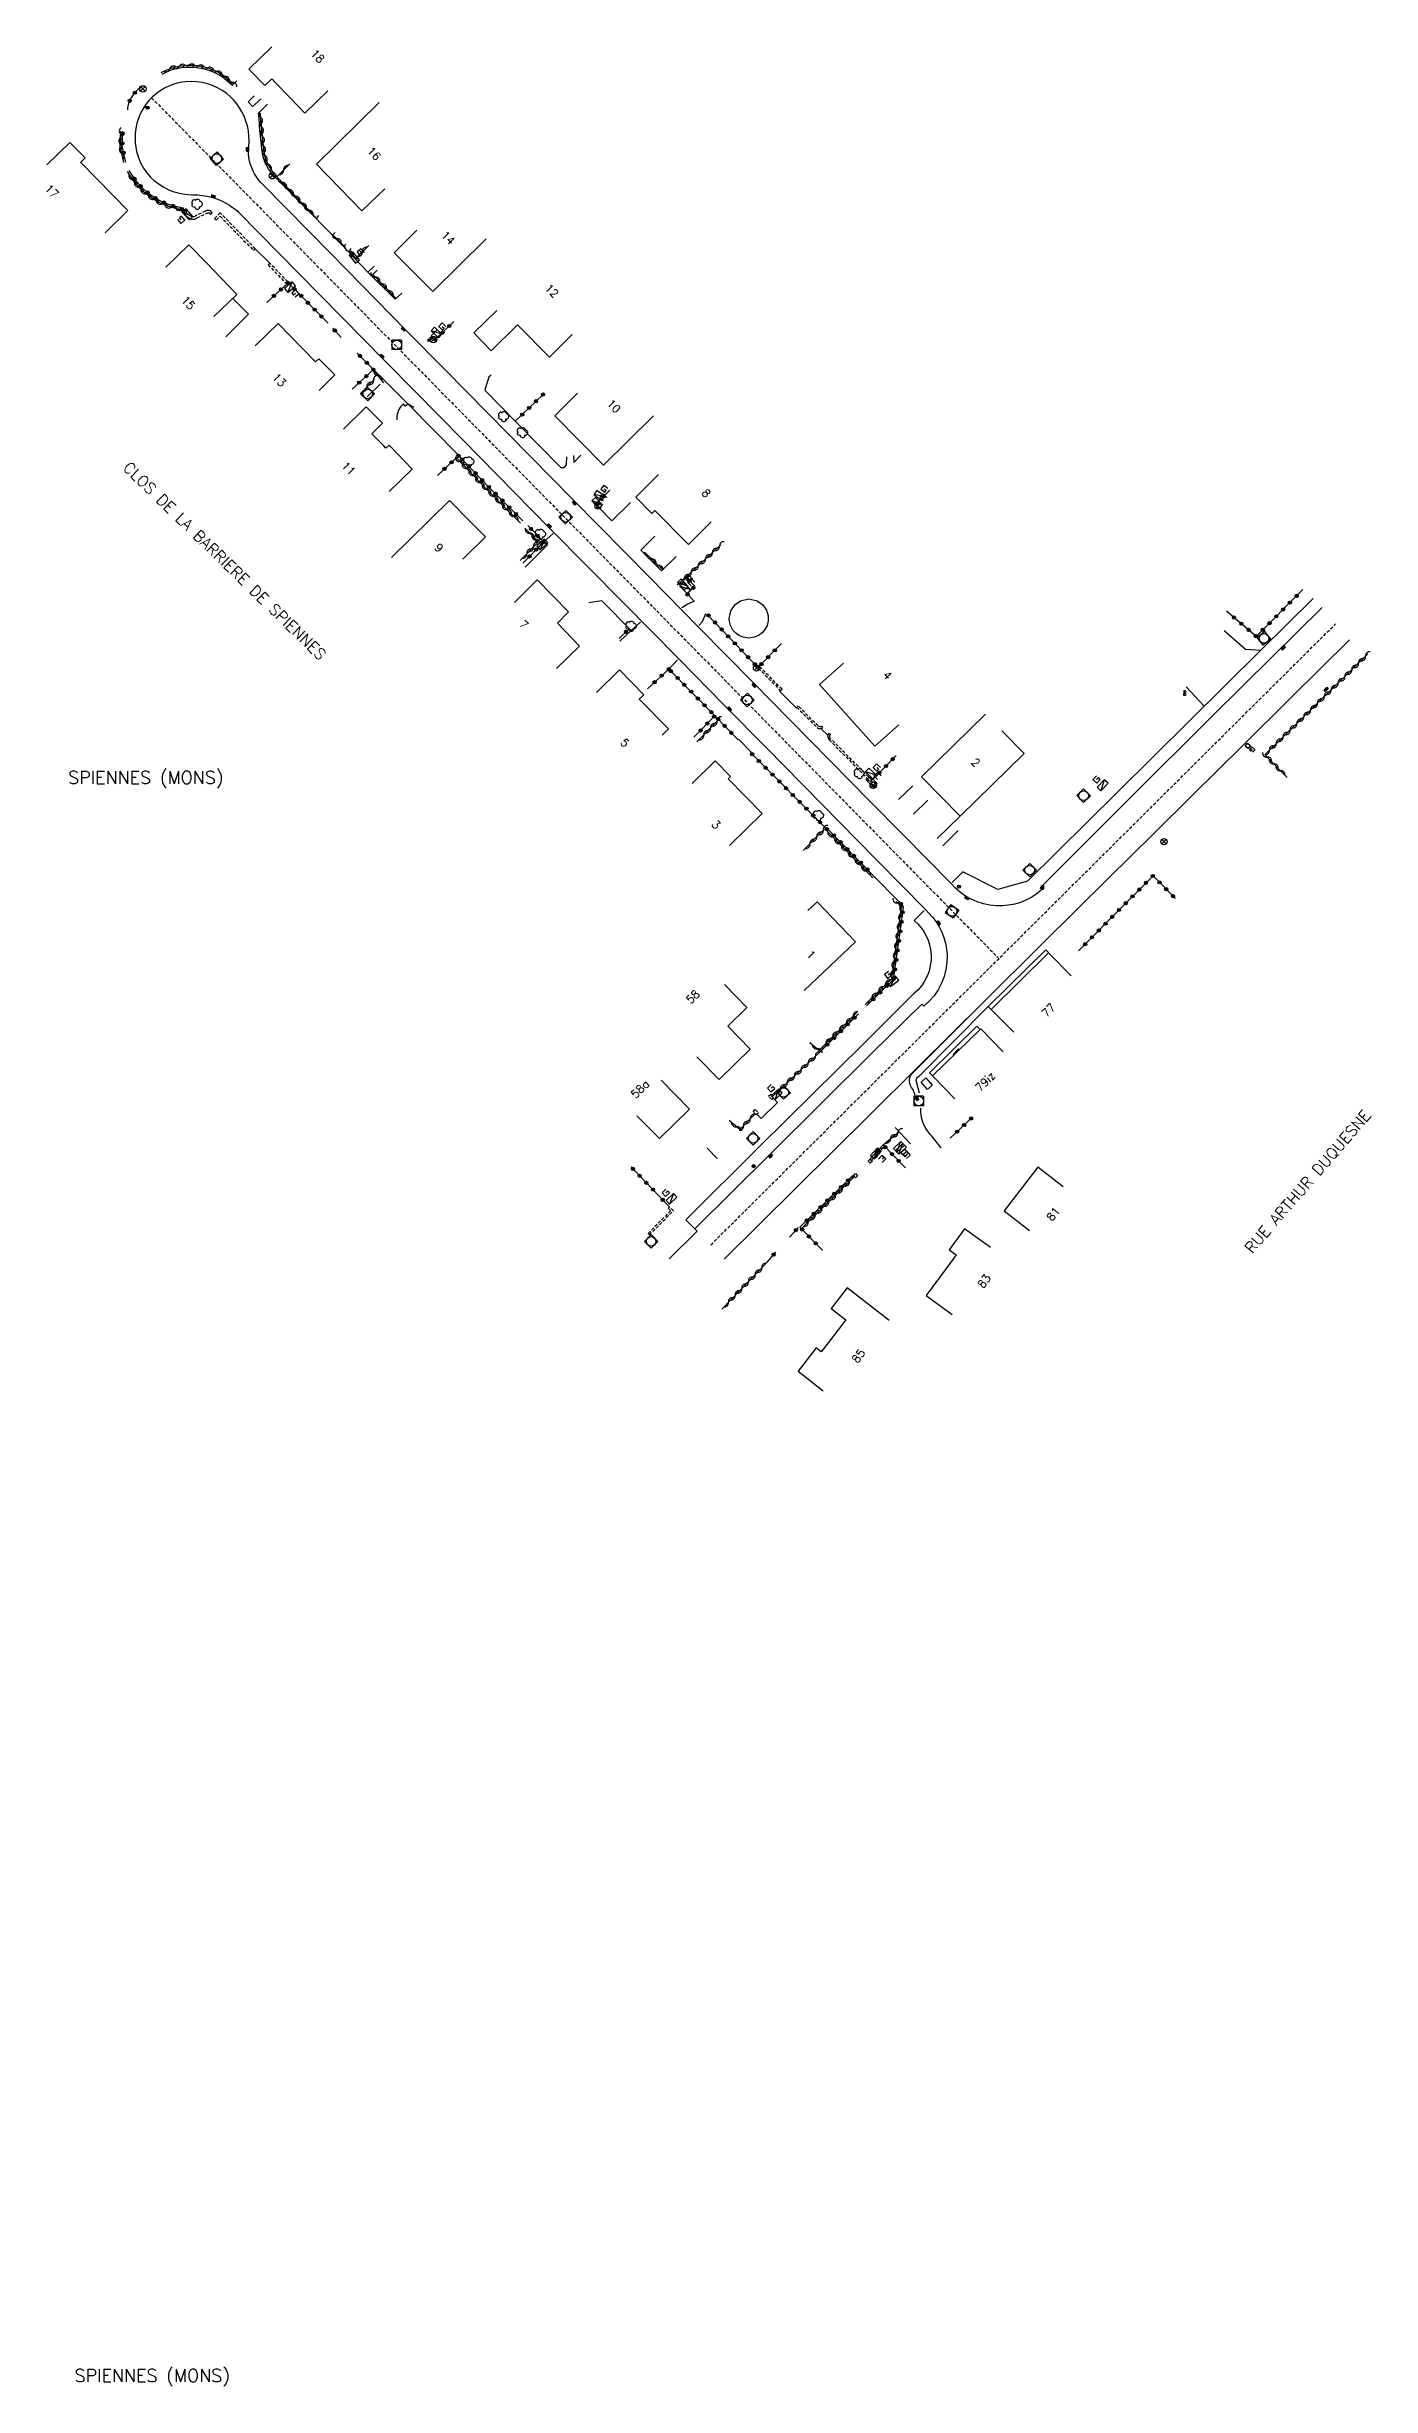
# Model space of a CAD drawing. Header units: millimetres. Extents: x 123510 to 124000, y 124261 to 125000.
# Drawn here: x 123510 to 123716.9, y 124261.2 to 124626.7 of the extents above; entities that cross this region are included whole.
import ezdxf
from ezdxf.enums import TextEntityAlignment as Align

# ---------------------------------------------------------------- set-up
doc = ezdxf.new("R2010")
doc.units = ezdxf.units.MM
doc.linetypes.add('DASHED', pattern=[0.75, 0.5, -0.25])
doc.layers.get('0').update_dxf_attribs({"linetype": 'CONTINUOUS'})
for name, color, linetype in [('W0001', 6, 'DASHED'), ('W0003', 5, 'CONTINUOUS'), ('W0008', 7, 'CONTINUOUS'), ('W0014', 7, 'CONTINUOUS'), ('W0017', 7, 'CONTINUOUS'), ('W0100', 7, 'CONTINUOUS'), ('W0103', 1, 'CONTINUOUS'), ('W0105', 7, 'CONTINUOUS'), ('W0112', 1, 'DASHED'), ('W0300', 7, 'CONTINUOUS'), ('W0310', 3, 'CONTINUOUS'), ('W0322', 7, 'CONTINUOUS'), ('W0400', 7, 'CONTINUOUS'), ('W0412', 7, 'CONTINUOUS'), ('W0420', 7, 'CONTINUOUS'), ('W0425', 7, 'CONTINUOUS'), ('W0430', 7, 'CONTINUOUS'), ('W0432', 7, 'CONTINUOUS'), ('W0469', 7, 'CONTINUOUS'), ('W0601', 7, 'CONTINUOUS'), ('W0856', 7, 'CONTINUOUS'), ('W0980', 7, 'CONTINUOUS'), ('W0989', 7, 'CONTINUOUS'), ('W0991', 7, 'CONTINUOUS'), ('W1471', 7, 'CONTINUOUS')]:
    doc.layers.add(name, color=color, linetype=linetype)
doc.styles.get("Standard").update_dxf_attribs({"font": 'romans.shx', "width": 0.85})

# ---------------------------------------------------------------- blocks, each defined once
blk = doc.blocks.new('T856')
for p, q in [((-0.125, 0), (0.125, 0)), ((0, 0.125), (0, -0.125))]:
    blk.add_line(p, q)
blk.add_ellipse((0, 0), major_axis=(-0.177, 0.177), ratio=1, start_param=3.9269908, end_param=10.2101761)
blk = doc.blocks.new('T430')
at = {"flags": 128}
for points in [[(0.8, 0.8), (-0.8, 0.8)], [(-0.8, 0.8), (-0.8, 0)], [(0.8, 0.8), (-0.8, 0)], [(-0.8, 0), (0.8, 0)], [(-0.4, 2.1), (0.4, 2.1)], [(-0.4, 2.1), (-0.4, 1.3)], [(-0.4, 1.7), (0, 1.7)], [(-0.4, 1.3), (0.4, 1.3)], [(0.8, 0), (0.8, 0.8)]]:
    blk.add_lwpolyline(points, dxfattribs=at)
blk = doc.blocks.new('T420')
for p, q in [((0.75, 0.75), (-0.75, 0.75)), ((-0.75, 0.75), (-0.75, -0.75)), ((0.75, 0.75), (0.75, -0.75)), ((0.75, -0.75), (-0.75, -0.75))]:
    blk.add_line(p, q)
blk.add_ellipse((0, 0), major_axis=(-0.53, 0.53), ratio=1, start_param=3.926991, end_param=10.210176)
blk = doc.blocks.new('t432')
at = {"flags": 128}
for points in [[(0.8, 0.8), (-0.8, 0.8)], [(-0.8, 0.8), (-0.8, 0)], [(0.8, 0.8), (-0.8, 0)], [(-0.8, 0), (0.8, 0)], [(-0.4, 2.1), (-0.4, 1.3)], [(-0.4, 1.3), (0.4, 1.3)], [(-0.39, 2.1), (0.41, 2.1)], [(0, 1.7), (0.4, 1.7)], [(0.4, 1.3), (0.4, 1.7)], [(0.8, 0), (0.8, 0.8)]]:
    blk.add_lwpolyline(points, dxfattribs=at)
blk = doc.blocks.new('T1471')
at = {"color": 0, "linetype": 'Continuous', "flags": 128}
blk.add_lwpolyline([(-0.75, -0.5), (-0.75, 0.5), (0.75, 0.5), (0.75, -0.5), (-0.75, -0.5)], dxfattribs=at)
blk = doc.blocks.new('T400')
for p, q in [((-0.15, 0.3), (0.15, 0.3)), ((-0.15, -0.25), (-0.15, 0.3)), ((-0.15, 0.15), (0.15, 0.15)), ((-0.15, 0), (0.15, 0)), ((0.15, 0.3), (0.15, -0.25)), ((-0.15, -0.15), (0.15, -0.15)), ((-0.15, -0.25), (-0.15, -0.3)), ((-0.15, -0.3), (0.15, -0.3)), ((0.15, -0.3), (0.15, -0.25))]:
    blk.add_line(p, q)
blk = doc.blocks.new('T469')
at = {"color": 0, "linetype": 'Continuous', "flags": 128}
for points in [[(-0.35, 0.35), (0.35, -0.35)], [(-0.35, -0.35), (0.35, 0.35)]]:
    blk.add_lwpolyline(points, dxfattribs=at)
at = {"color": 0, "linetype": 'Continuous'}
blk.add_circle((0, 0), 0.5, dxfattribs=at)
blk = doc.blocks.new('T412')
for p, q in [((-0.3, 1.2), (0.3, 1.2)), ((-0.3, 1.2), (-0.3, 0.6)), ((-0.3, 0.6), (0.3, 0.6)), ((-0.3, 0.3), (0.3, 0.3)), ((-0.3, -0.3), (-0.3, 0.3)), ((0, 0.9), (0.3, 0.9)), ((0.3, 0.9), (0.3, 0.6)), ((0.3, 0.3), (0.3, -0.3)), ((0.3, -0.3), (-0.3, -0.3))]:
    blk.add_line(p, q)
blk.add_ellipse((0, 0), major_axis=(0.212, 0.212), ratio=1, start_param=5.497787, end_param=11.780972)
blk = doc.blocks.new('T425')
for p, q in [((-0.15, 0.6), (0.15, 0.6)), ((-0.15, 0.6), (-0.15, 0.3)), ((-0.15, 0.3), (0.15, 0.3)), ((-0.15, 0.15), (0.15, 0.15)), ((-0.15, -0.15), (-0.15, 0.15)), ((0, 0.45), (0.15, 0.45)), ((0.15, 0.45), (0.15, 0.3)), ((0.15, 0.15), (0.15, -0.15)), ((0.15, -0.15), (-0.15, -0.15))]:
    blk.add_line(p, q)
blk.add_ellipse((0, 0), major_axis=(-0.106, 0.106), ratio=1, start_param=3.926991, end_param=10.210176)
blk = doc.blocks.new('T300')
for p, q in [((-0.8, 0.51), (-0.86, 0.34)), ((-0.86, 0.34), (-0.86, 0.17)), ((-0.86, 0.17), (-0.74, 0.06)), ((-0.69, 0.63), (-0.8, 0.51)), ((-0.8, -0.06), (-0.74, 0.06)), ((-0.74, 0.06), (-0.69, 0.11)), ((-0.57, 0.69), (-0.69, 0.63)), ((-0.46, 0.69), (-0.57, 0.69)), ((-0.29, 0.63), (-0.46, 0.69)), ((-0.29, 0.63), (-0.17, 0.74)), ((-0.23, 0.57), (-0.29, 0.63)), ((-0.17, 0.74), (-0.06, 0.8)), ((-0.06, 0.8), (0.06, 0.8)), ((0.06, 0.8), (0.23, 0.74)), ((0.23, 0.74), (0.34, 0.63)), ((0.34, 0.63), (0.4, 0.51)), ((0.46, 0.46), (0.34, 0.46)), ((0.4, 0.51), (0.4, 0.46)), ((0.57, 0.4), (0.46, 0.46)), ((0.57, 0.4), (0.69, 0.29)), ((0.69, 0.29), (0.74, 0.17)), ((0.74, 0.06), (0.69, -0.17)), ((0.74, 0.17), (0.74, 0.06)), ((-0.8, -0.17), (-0.8, -0.06)), ((-0.8, -0.23), (-0.8, -0.17)), ((-0.74, -0.34), (-0.8, -0.23)), ((-0.69, -0.4), (-0.74, -0.34)), ((-0.51, -0.46), (-0.69, -0.4)), ((-0.4, -0.46), (-0.51, -0.46)), ((-0.4, -0.46), (-0.34, -0.46)), ((-0.34, -0.46), (-0.34, -0.4)), ((-0.34, -0.51), (-0.34, -0.46)), ((-0.29, -0.63), (-0.34, -0.51)), ((-0.17, -0.74), (-0.29, -0.63)), ((-0.06, -0.8), (-0.17, -0.74)), ((0.06, -0.8), (-0.06, -0.8)), ((0.17, -0.74), (0.06, -0.8)), ((0.23, -0.69), (0.17, -0.74)), ((0.29, -0.46), (0.23, -0.46)), ((0.29, -0.63), (0.23, -0.69)), ((0.46, -0.4), (0.29, -0.46)), ((0.34, -0.51), (0.29, -0.63)), ((0.34, -0.51), (0.34, -0.46)), ((0.57, -0.34), (0.46, -0.4)), ((0.63, -0.29), (0.57, -0.34)), ((0.69, -0.17), (0.63, -0.29))]:
    blk.add_line(p, q)
blk = doc.blocks.new('t310o')
at = {"color": 0, "linetype": 'Continuous'}
for centre, start, end in [((-0.5, 0.38), 216.8699, 323.1304), ((0.5, -0.37), 36.8699, 143.1303)]:
    blk.add_arc(centre, 0.625, start, end, dxfattribs=at)
blk = doc.blocks.new('t322o')
at = {"color": 0, "linetype": 'Continuous'}
for radius in [0.25, 0.15]:
    blk.add_circle((0, 0), radius, dxfattribs=at)

msp = doc.modelspace()

# ---------------------------------------------------------------- linework, layer by layer
at = {"layer": 'W0001'}
for points in [[(123526.37, 124618.75), (123658.72, 124484.27)], [(123613.71, 124439.52), (123711.3, 124536.55)]]:
    msp.add_lwpolyline(points, dxfattribs=at)
at = {"layer": 'W0003'}
for points in [[(123645.64, 124462.92), (123645.25, 124463.87), (123645.06, 124464.13), (123644.91, 124464.42), (123644.81, 124464.73), (123644.76, 124465.05), (123644.76, 124465.36), (123644.81, 124465.66), (123644.9, 124465.96), (123645.04, 124466.23), (123656.38, 124477.53), (123665.42, 124486.51)], [(123646.29, 124463.25), (123645.84, 124465.02), (123645.82, 124465.12), (123645.81, 124465.21), (123645.81, 124465.3), (123645.83, 124465.4), (123645.9, 124465.57), (123646, 124465.72), (123646.14, 124465.84), (123646.31, 124465.92), (123657.06, 124476.78), (123666.04, 124485.65)]]:
    msp.add_lwpolyline(points, dxfattribs=at)
at = {"layer": 'W0008'}
for points in [[(123709.19, 124539.1), (123701.35, 124531.34), (123692.15, 124522.22), (123679.09, 124509.29), (123665.14, 124495.32), (123665.43, 124495.03), (123664.68, 124494.42), (123663.87, 124493.88), (123663.01, 124493.42), (123662.11, 124493.05), (123661.18, 124492.77), (123660.23, 124492.59), (123659.26, 124492.5), (123658.29, 124492.5), (123657.28, 124492.6), (123656.29, 124492.81), (123655.33, 124493.12), (123654.4, 124493.52), (123653.52, 124494.01), (123652.7, 124494.6), (123651.94, 124495.26), (123651.25, 124496), (123643.75, 124503.62), (123638.52, 124508.92), (123626.13, 124521.5), (123620.21, 124527.52), (123611.87, 124535.98), (123604.18, 124543.78), (123592.15, 124555.99), (123572.18, 124576.31), (123566.14, 124582.4), (123554.4, 124594.35), (123543.74, 124605.2), (123543.74, 124605.2), (123543.37, 124605.57), (123543.04, 124605.97), (123542.73, 124606.39), (123542.45, 124606.84), (123542.21, 124607.3), (123542, 124607.78), (123541.82, 124608.32), (123541.68, 124608.87), (123541.58, 124609.43), (123541.53, 124610), (123541.52, 124610.57), (123541.56, 124611.13), (123541.6, 124611.94), (123541.58, 124612.75), (123541.49, 124613.56), (123541.33, 124614.35), (123541.1, 124615.12), (123540.81, 124615.88), (123540.48, 124616.55), (123540.11, 124617.19), (123539.68, 124617.8), (123539.2, 124618.38), (123538.67, 124618.91), (123538.11, 124619.4), (123537.41, 124619.89), (123536.67, 124620.32), (123535.89, 124620.67), (123535.08, 124620.94), (123534.25, 124621.14), (123533.4, 124621.26), (123532.54, 124621.3), (123531.68, 124621.25), (123530.83, 124621.12), (123529.99, 124620.91), (123529.18, 124620.62), (123528.4, 124620.25), (123527.71, 124619.84), (123527.07, 124619.37), (123526.46, 124618.85), (123525.91, 124618.27), (123525.42, 124617.64), (123524.98, 124616.97), (123524.61, 124616.26), (123524.31, 124615.52), (123524.07, 124614.76), (123523.91, 124613.97), (123523.81, 124613.18), (123523.79, 124612.38), (123523.82, 124611.7), (123523.89, 124611.04), (123524.02, 124610.38), (123524.2, 124609.73), (123524.42, 124609.09), (123524.7, 124608.48), (123525.13, 124607.73), (123525.63, 124607.02), (123526.21, 124606.37), (123526.84, 124605.77), (123527.53, 124605.24), (123528.26, 124604.78), (123528.97, 124604.42), (123529.71, 124604.12), (123530.47, 124603.89), (123531.24, 124603.72), (123532.03, 124603.62), (123532.83, 124603.59), (123533.56, 124603.57), (123534.29, 124603.5), (123535.01, 124603.38), (123535.72, 124603.21), (123536.41, 124603), (123537.09, 124602.73), (123537.58, 124602.5), (123538.06, 124602.25), (123538.52, 124601.98), (123538.97, 124601.68), (123539.4, 124601.36), (123539.82, 124601.02), (123539.93, 124600.89), (123549.43, 124591.23), (123562.8, 124577.67), (123567.55, 124572.87), (123574.87, 124565.43), (123588.55, 124551.48), (123600.12, 124539.77), (123608.7, 124531.08), (123615.82, 124523.84), (123622.39, 124517.2), (123627.99, 124511.49), (123639.63, 124499.64), (123647.24, 124491.92), (123647.73, 124491.41), (123648.35, 124490.73), (123648.9, 124489.99), (123649.38, 124489.21), (123649.79, 124488.39), (123650.12, 124487.53), (123650.37, 124486.65), (123650.53, 124485.74), (123650.61, 124484.83), (123650.59, 124483.69), (123650.43, 124482.57), (123650.15, 124481.46), (123649.75, 124480.4), (123649.22, 124479.4), (123648.58, 124478.46), (123647.84, 124477.59), (123647.01, 124476.83), (123646.67, 124477.14), (123638.99, 124469.6), (123623.08, 124453.8), (123611.24, 124442.04), (123611.57, 124441.68), (123607.22, 124437.34)], [(123615.78, 124437.29), (123638.42, 124459.72), (123646.17, 124467.42), (123656.38, 124477.53), (123665.42, 124486.51), (123675.85, 124496.82), (123682.81, 124503.7), (123688.93, 124509.8), (123696.8, 124517.57), (123704.37, 124525.04), (123713.49, 124534.08)]]:
    msp.add_lwpolyline(points, dxfattribs=at)
at = {"layer": 'W0014'}
for points in [[(123538.94, 124620.72), (123537.39, 124622), (123536.67, 124622.43), (123535.92, 124622.79), (123535.13, 124623.07), (123534.32, 124623.29), (123533.5, 124623.43), (123532.66, 124623.49), (123531.85, 124623.49), (123531.04, 124623.41), (123530.24, 124623.26), (123529.45, 124623.04), (123528.69, 124622.75), (123527.96, 124622.39)], [(123541.44, 124618.11), (123542.14, 124617.37)], [(123545.19, 124606.88), (123545.14, 124606.94), (123544.87, 124607.28), (123544.62, 124607.64), (123544.4, 124608.01), (123544.2, 124608.39), (123544.07, 124608.71), (123543.95, 124609.04), (123543.84, 124609.37), (123543.76, 124609.71), (123543.66, 124610.46), (123543.56, 124611.22), (123543.48, 124611.97), (123543.39, 124612.73), (123543.3, 124613.63), (123543.22, 124614.54), (123543.15, 124615.44), (123543.08, 124616.35)], [(123545.95, 124606.11), (123545.19, 124606.88)], [(123545.95, 124606.11), (123554.6, 124597.27), (123557.1, 124594.69), (123560.15, 124591.51), (123564.41, 124587.27)], [(123544.84, 124592.92), (123542.56, 124595.17)], [(123570.03, 124581.55), (123570.67, 124580.91)], [(123574.29, 124562.89), (123566.44, 124570.88), (123561.05, 124576.29)], [(123578.42, 124573.08), (123583.25, 124568.14), (123590.29, 124560.97)], [(123596.19, 124554.77), (123598.24, 124552.67)], [(123588.2, 124548.88), (123587.62, 124549.37), (123589.1, 124550.69)], [(123602.79, 124548.09), (123606.04, 124544.86)], [(123601.3, 124535.52), (123596.69, 124540.18)], [(123707.78, 124540.53), (123699.62, 124532.46), (123677.19, 124510.22), (123663.16, 124496.38), (123658.53, 124495.04), (123653.07, 124497.84), (123651.4, 124496.14)], [(123624.57, 124526.16), (123624.46, 124526.03), (123627.1, 124523.36), (123627.18, 124523.47)], [(123620.17, 124516.37), (123618.04, 124518.54)], [(123630.97, 124520.15), (123631.97, 124519.16)], [(123642.87, 124493.38), (123639.25, 124497.11)], [(123647.05, 124491.79), (123645.49, 124490.22), (123646.04, 124489.7), (123646.54, 124489.12), (123646.98, 124488.5), (123647.35, 124487.83), (123647.65, 124487.14), (123647.88, 124486.41), (123648.04, 124485.67), (123648.12, 124484.91), (123648.11, 124484.04), (123648, 124483.17), (123647.8, 124482.32), (123647.49, 124481.5), (123647.09, 124480.72), (123646.6, 124480), (123646.04, 124479.33), (123645.39, 124478.74), (123637.57, 124470.95), (123621.45, 124455.02), (123609.81, 124443.46), (123611.24, 124442.04)], [(123657.48, 124476.36), (123657.06, 124476.78), (123666.04, 124485.65), (123666.45, 124485.19)], [(123648.35, 124465.92), (123647.89, 124466.39), (123655.29, 124473.7), (123655.8, 124473.19)]]:
    msp.add_lwpolyline(points, dxfattribs=at)
at = {"layer": 'W0017'}
for points in [[(123538.97, 124620.67), (123539.68, 124621.41)], [(123542.4, 124619.04), (123541.44, 124618.11)], [(123542.14, 124617.37), (123543.46, 124618.6)], [(123544.46, 124617.74), (123543.08, 124616.35)], [(123552.15, 124599.88), (123552.48, 124600.37)], [(123555.03, 124597.69), (123554.6, 124597.27)], [(123556.33, 124595.49), (123556.69, 124595.86)], [(123557.5, 124595.2), (123557.1, 124594.69)], [(123560.19, 124591.54), (123561.13, 124592.43)], [(123561.6, 124591.82), (123560.79, 124590.99)], [(123564.41, 124587.27), (123565.43, 124588.2)], [(123570.93, 124582.42), (123570.03, 124581.55)], [(123560.05, 124572.01), (123562.09, 124574)], [(123578.49, 124573.3), (123578.42, 124573.08)], [(123579.41, 124575.39), (123579.07, 124575.08), (123578.49, 124573.3)], [(123567.33, 124570.37), (123566.44, 124570.88), (123566, 124570.55), (123565.69, 124570.91), (123565.28, 124570.52), (123565.13, 124570.29), (123565, 124570.06), (123564.89, 124569.82), (123564.81, 124569.57), (123564.73, 124569.29), (123564.68, 124569), (123564.66, 124568.71), (123564.66, 124568.43)], [(123590.29, 124560.97), (123590.8, 124561.01), (123591.15, 124561.42), (123591.23, 124562.64)], [(123592.27, 124562.87), (123592.3, 124561.76), (123593.4, 124562.89)], [(123598.24, 124552.67), (123601.18, 124555.54)], [(123604.95, 124550.27), (123602.79, 124548.09)], [(123584.73, 124545.4), (123588.2, 124548.88)], [(123606.04, 124544.86), (123608.32, 124547.08)], [(123596.69, 124540.18), (123594.67, 124539.82)], [(123611.14, 124540.08), (123610.13, 124539.64), (123609.19, 124539.04)], [(123599.5, 124533.84), (123601.3, 124535.52), (123602.74, 124536.84)], [(123611.85, 124536.32), (123612.43, 124536.92), (123612.95, 124538.16)], [(123693.88, 124535.54), (123697.25, 124532.59), (123699.62, 124532.46)], [(123607.17, 124529.49), (123608.52, 124530.95)], [(123690.78, 124523.7), (123687.99, 124526.73)], [(123643.03, 124509.14), (123645.26, 124511.24)], [(123647.59, 124508.99), (123645.38, 124506.8)], [(123652.61, 124506.46), (123649.09, 124503)], [(123649.96, 124501.9), (123652.34, 124504.27)], [(123623.45, 124462.47), (123624.11, 124461.8), (123621.6, 124459.29), (123620.91, 124459.95)], [(123649.69, 124454.69), (123648.31, 124456.47), (123647.99, 124456.79), (123647.7, 124457.14), (123647.44, 124457.51), (123647.2, 124457.9), (123647, 124458.31), (123646.84, 124458.73), (123646.68, 124459.25), (123646.58, 124459.78), (123646.52, 124460.32), (123646.52, 124460.87)], [(123642.53, 124457.89), (123644.9, 124455.33)], [(123613.13, 124454.62), (123614.7, 124453.03)]]:
    msp.add_lwpolyline(points, dxfattribs=at)
at = {"layer": 'W0100'}
for points in [[(123545.15, 124626.71), (123541.55, 124623.24), (123544.06, 124620.65), (123545.14, 124621.7), (123545.68, 124621.14), (123547.99, 124618.75), (123550.3, 124616.37), (123553.9, 124619.85)], [(123561.9, 124618.01), (123552.11, 124608.38), (123559.22, 124601.06), (123562.8, 124604.54)], [(123510.03, 124608.27), (123513.59, 124611.78), (123515.99, 124609.35), (123515.29, 124608.66), (123515.36, 124608.59), (123522.67, 124601.16), (123519.11, 124597.65)], [(123567.81, 124598.04), (123564.27, 124594.51), (123570.29, 124588.47), (123578.65, 124596.72)], [(123528.61, 124592.31), (123532.21, 124595.79), (123534.92, 124592.98), (123539.69, 124588.03), (123536.09, 124584.56)], [(123552.54, 124573.01), (123555, 124575.45), (123552.47, 124577.98), (123551.99, 124577.51), (123549.91, 124579.61), (123546.12, 124583.47), (123542.55, 124579.97)], [(123580.31, 124585.5), (123576.7, 124582.04), (123579.41, 124579.2), (123583.43, 124583.18), (123583.5, 124583.25), (123588.52, 124578.24), (123592.05, 124581.78)], [(123604.77, 124569.06), (123596.98, 124561.34), (123589.33, 124569.06), (123592.88, 124572.58)], [(123563.48, 124557.26), (123567.08, 124560.73), (123563.47, 124564.48), (123562.98, 124564), (123562.63, 124564.36), (123560.76, 124566.27), (123562.42, 124567.92), (123559.89, 124570.47), (123556.34, 124566.96)], [(123605.57, 124559.88), (123602.01, 124556.37), (123604.53, 124553.82), (123604.97, 124554.25), (123610.21, 124548.96), (123613.76, 124552.48)], [(123563.83, 124546.94), (123572.91, 124555.83), (123573.27, 124555.46), (123575.73, 124552.99), (123578.52, 124550.16), (123574.97, 124546.65)], [(123583.04, 124539.91), (123586.61, 124543.41), (123591.51, 124538.41), (123589.75, 124536.66), (123593.22, 124533.05), (123589.61, 124529.59)], [(123606.13, 124519.17), (123607.11, 124520.14), (123602.55, 124524.77), (123603.25, 124525.47), (123599.44, 124529.36), (123595.87, 124525.85)], [(123634.43, 124530.42), (123630.71, 124527.08), (123639.36, 124517.43), (123643.09, 124520.77)], [(123656.62, 124522.46), (123646.63, 124512.67), (123652.65, 124506.5), (123662.65, 124516.29), (123659.15, 124519.86)], [(123616.61, 124501.92), (123621.74, 124506.95), (123616.44, 124512.35), (123616.79, 124512.69), (123614.38, 124515.14), (123610.81, 124511.64)], [(123628.86, 124491.76), (123629.89, 124492.72), (123630.32, 124493.12), (123636.29, 124486.86), (123628.29, 124479.25)], [(123669.98, 124481.59), (123666.48, 124485.15), (123657.53, 124476.33), (123661.03, 124472.77)], [(123611.51, 124468.92), (123615.02, 124465.35), (123619.87, 124470.13), (123616.38, 124473.7), (123619.36, 124476.63), (123615.85, 124480.2)], [(123659.37, 124469.69), (123655.88, 124473.27), (123648.35, 124465.92), (123651.85, 124462.34)], [(123602.17, 124459.7), (123605.68, 124456.14), (123610.37, 124460.76), (123605.96, 124465.26)], [(123668.76, 124448.61), (123664.81, 124451.68), (123659.52, 124444.86), (123663.47, 124441.8)], [(123657.4, 124439.12), (123653.36, 124442.06), (123650.96, 124438.76), (123652.05, 124437.96), (123651.54, 124437.26), (123647.36, 124431.6), (123651.39, 124428.63)], [(123641.57, 124427.74), (123635.03, 124432.83), (123632.52, 124429.59), (123634.8, 124427.82), (123632.4, 124424.72), (123630.94, 124422.83), (123630.16, 124423.43), (123627.34, 124419.82), (123631.28, 124416.74)]]:
    msp.add_lwpolyline(points, dxfattribs=at)
at = {"layer": 'W0103'}
msp.add_lwpolyline([(123539.05, 124587.4), (123541.51, 124584.95), (123537.99, 124581.4)], dxfattribs=at)
at = {"layer": 'W0105'}
msp.add_lwpolyline([(123651.7, 124469.18), (123651.58, 124469.29), (123652.41, 124470.15), (123652.56, 124470.02)], dxfattribs=at)
at = {"layer": 'W0112'}
for points in [[(123535.83, 124600.76), (123535.55, 124601.08), (123535.46, 124601.11), (123535.38, 124601.13), (123535.29, 124601.14), (123535.2, 124601.14), (123535.09, 124601.13), (123534.99, 124601.12), (123534.89, 124601.09), (123534.79, 124601.05), (123533.25, 124600.31), (123533.13, 124600.22), (123532.99, 124600.16), (123532.85, 124600.14), (123532.7, 124600.15), (123532.59, 124600.19), (123532.48, 124600.24), (123532.38, 124600.31), (123532.29, 124600.38), (123532.19, 124600.44), (123532.09, 124600.51), (123532, 124600.59), (123531.92, 124600.68), (123531.87, 124600.78), (123531.84, 124600.88), (123531.82, 124600.99), (123531.82, 124601.1), (123531.44, 124601.09), (123531.44, 124600.96), (123531.47, 124600.79), (123531.52, 124600.63), (123531.61, 124600.47), (123531.73, 124600.32), (123531.85, 124600.22), (123531.98, 124600.12), (123532.07, 124600.07), (123532.16, 124600), (123532.29, 124599.92), (123532.43, 124599.84), (123532.62, 124599.77), (123532.87, 124599.76), (123533.1, 124599.8), (123533.32, 124599.89), (123533.45, 124599.98), (123534.94, 124600.7), (123535.01, 124600.73), (123535.07, 124600.74), (123535.14, 124600.76), (123535.21, 124600.76), (123535.26, 124600.76), (123535.32, 124600.75), (123535.34, 124600.75), (123535.55, 124600.51)], [(123542.56, 124595.17), (123537.09, 124600.76), (123536.18, 124599.91), (123536.44, 124599.64), (123537.08, 124600.23), (123542.29, 124594.9)], [(123547.65, 124589.99), (123544.84, 124592.92), (123544.56, 124592.66), (123547.38, 124589.73)], [(123621.17, 124529.63), (123624.62, 124526.12), (123624.84, 124526.33), (123621.38, 124529.84)], [(123627.15, 124523.52), (123630.27, 124520.39), (123630.39, 124520.3), (123630.53, 124520.23), (123630.68, 124520.19), (123630.83, 124520.19), (123630.93, 124520.2), (123631.03, 124520.23), (123631.12, 124520.26), (123631.2, 124520.31), (123631.05, 124520.57), (123630.98, 124520.53), (123630.93, 124520.51), (123630.87, 124520.49), (123630.82, 124520.49), (123630.72, 124520.49), (123630.63, 124520.51), (123630.55, 124520.55), (123630.47, 124520.62), (123627.37, 124523.73)], [(123632.14, 124519.45), (123632.14, 124519.44), (123632.09, 124519.36), (123632.05, 124519.28), (123632.02, 124519.19), (123632, 124519.1), (123632, 124518.92), (123632.03, 124518.74), (123632.09, 124518.58), (123632.19, 124518.43), (123638.66, 124511.92), (123638.88, 124512.13), (123632.43, 124518.62), (123632.36, 124518.72), (123632.32, 124518.82), (123632.3, 124518.94), (123632.3, 124519.06), (123632.31, 124519.11), (123632.33, 124519.17), (123632.36, 124519.22), (123632.39, 124519.29), (123632.4, 124519.3)], [(123623.56, 124462.58), (123623.23, 124462.26), (123622.75, 124462.75), (123623.08, 124463.07)], [(123621.15, 124460.18), (123620.8, 124459.85), (123620.32, 124460.34), (123620.67, 124460.68)], [(123638.3, 124452.6), (123638.62, 124452.94), (123638.95, 124452.62), (123638.62, 124452.29)], [(123636, 124450.34), (123636.34, 124450.66), (123636.65, 124450.34), (123636.31, 124450.01)], [(123604.12, 124441.09), (123607.87, 124444.87), (123607.25, 124445.47), (123607.04, 124445.26), (123607.44, 124444.87), (123603.91, 124441.3)]]:
    msp.add_lwpolyline(points, close=True, dxfattribs=at)
at = {"layer": 'W0310'}
for points in [[(123539.13, 124620.95), (123537.57, 124622.25), (123536.81, 124622.69), (123536.03, 124623.06), (123535.22, 124623.36), (123534.38, 124623.58), (123533.53, 124623.73), (123532.67, 124623.8), (123531.83, 124623.79), (123531, 124623.7), (123530.17, 124623.55), (123529.36, 124623.32), (123528.58, 124623.02), (123527.83, 124622.66)], [(123545.42, 124607.07), (123545.37, 124607.13), (123545.11, 124607.46), (123544.88, 124607.8), (123544.66, 124608.15), (123544.48, 124608.52), (123544.35, 124608.82), (123544.23, 124609.13), (123544.13, 124609.45), (123544.05, 124609.76), (123543.96, 124610.5), (123543.86, 124611.25), (123543.77, 124612.01), (123543.69, 124612.76), (123543.6, 124613.66), (123543.52, 124614.57), (123543.45, 124615.47), (123543.38, 124616.37)], [(123522.02, 124608.63), (123521.48, 124611.15), (123521.58, 124613.53)], [(123545.91, 124606.42), (123547.98, 124608.44)], [(123531.5, 124600.68), (123530.64, 124601.33), (123529.87, 124601.5), (123529.04, 124601.76), (123528.24, 124602.08), (123527.46, 124602.45), (123526.7, 124602.88), (123525.99, 124603.37), (123525.31, 124603.9), (123524.68, 124604.48), (123524.09, 124605.11), (123523.55, 124605.78), (123523.06, 124606.48), (123522.63, 124607.21)], [(123545.42, 124607.07), (123545.91, 124606.42)], [(123545.91, 124606.42), (123551.96, 124600.07)], [(123554.85, 124597.2), (123556.34, 124595.66)], [(123557.17, 124594.84), (123558.22, 124593.64)], [(123558.22, 124593.64), (123560.29, 124595.66)], [(123560.97, 124591.09), (123564.47, 124587.49)], [(123562.64, 124574.22), (123561.23, 124575.99)], [(123558.93, 124572.49), (123561.21, 124574.8)], [(123584.01, 124552.3), (123578.71, 124557.56), (123574, 124562.47)], [(123583.93, 124546.43), (123586.78, 124549.37), (123584.68, 124551.49)], [(123603.37, 124547.74), (123606.13, 124545.1)], [(123615.3, 124548.92), (123608.46, 124542.58)], [(123716.35, 124531.85), (123700.24, 124516.11), (123703.74, 124512.53)], [(123614.82, 124521.46), (123611.55, 124518.1)], [(123631.42, 124504.48), (123628.16, 124501.13)], [(123639.03, 124496.9), (123631.68, 124504.37)], [(123637.82, 124477.07), (123641.97, 124481.14), (123643.19, 124489.94), (123643.48, 124492.31), (123642.65, 124493.18)], [(123636.55, 124475.84), (123630.63, 124469.97)], [(123630.84, 124469.75), (123623.48, 124462.83)], [(123629.19, 124471.16), (123630.84, 124469.75)], [(123620.54, 124459.9), (123618.24, 124457.56), (123616.59, 124458.96)], [(123638.82, 124452.78), (123640.84, 124454.94)], [(123640.62, 124455.14), (123643.09, 124457.17)], [(123627.85, 124442.06), (123636.13, 124450.16)], [(123615.42, 124429.48), (123622.58, 124436.86)]]:
    msp.add_lwpolyline(points, dxfattribs=at)
at = {"layer": 'W0322'}
for points in [[(123524.82, 124620.23), (123524.65, 124620.34), (123524.28, 124620.07), (123523.95, 124619.76), (123523.65, 124619.42), (123523.38, 124619.06), (123523.17, 124618.72), (123522.99, 124618.37), (123522.84, 124618), (123522.72, 124617.62), (123522.63, 124617.23), (123522.58, 124616.84)], [(123522.32, 124608.69), (123521.78, 124611.18), (123521.87, 124613.52)], [(123531.45, 124601.09), (123530.77, 124601.61), (123529.95, 124601.79), (123529.14, 124602.04), (123528.36, 124602.35), (123527.6, 124602.72), (123526.86, 124603.14), (123526.16, 124603.61), (123525.51, 124604.13), (123524.89, 124604.7), (123524.32, 124605.31), (123523.79, 124605.96), (123523.31, 124606.65), (123522.88, 124607.37)], [(123544.37, 124586.78), (123547.69, 124589.85)], [(123553.93, 124583.51), (123547.72, 124589.84)], [(123570.72, 124581.01), (123573.57, 124583.78)], [(123555.99, 124581.3), (123554.66, 124582.75)], [(123557.7, 124573.22), (123561.02, 124576.29)], [(123561.05, 124576.29), (123558.48, 124578.87)], [(123583.18, 124568.21), (123587.52, 124572.4)], [(123571.01, 124559.75), (123574.33, 124562.82)], [(123584.36, 124552.65), (123579.06, 124557.91), (123574.36, 124562.82)], [(123595.87, 124555.43), (123597.93, 124557.45)], [(123584.36, 124546.02), (123587.62, 124549.37), (123585.11, 124551.91)], [(123609.93, 124543.77), (123611.22, 124542.43), (123610.01, 124541.23), (123611.14, 124540.08)], [(123706.19, 124541.9), (123698.91, 124534.6), (123694.29, 124538.52)], [(123599.39, 124534.26), (123600.92, 124535.75)], [(123613.27, 124537.94), (123621.08, 124529.72), (123624.76, 124533.49)], [(123603.83, 124526.42), (123607.15, 124529.49)], [(123617.98, 124518.45), (123614.36, 124522.19), (123607.17, 124529.49)], [(123614.36, 124522.19), (123611.09, 124518.83)], [(123631.82, 124504.5), (123620.11, 124516.25)], [(123638.99, 124512.21), (123642.67, 124515.98)], [(123639.25, 124497.11), (123631.89, 124504.58)], [(123671.14, 124485.45), (123678.35, 124492.73), (123682.79, 124497.21), (123686.28, 124493.63)], [(123638.03, 124476.86), (123642.25, 124480.99), (123643.49, 124489.9), (123643.8, 124492.42), (123642.87, 124493.38)], [(123636.76, 124475.63), (123630.84, 124469.75)], [(123651.1, 124456.21), (123654.61, 124459.5)], [(123638.6, 124452.99), (123640.62, 124455.14)], [(123640.62, 124455.14), (123644.11, 124451.57)], [(123605.72, 124447.07), (123601.26, 124451.73)], [(123627.64, 124442.28), (123635.92, 124450.38)], [(123607.25, 124445.47), (123605.72, 124447.07)], [(123625.99, 124440.73), (123627.4, 124442.26)], [(123627.64, 124442.28), (123631.14, 124438.7)], [(123622.58, 124436.86), (123623.87, 124438.41)]]:
    msp.add_lwpolyline(points, dxfattribs=at)
at = {"layer": 'W0601'}
msp.add_lwpolyline([(123616.59, 124537.39), (123616.83, 124538.58), (123617.51, 124539.57), (123618.34, 124540.16), (123619.65, 124540.45), (123620.94, 124540.16), (123621.82, 124539.55), (123622.42, 124538.68), (123622.68, 124537.81), (123622.69, 124537.04), (123622.51, 124536.32), (123622.17, 124535.67), (123621.74, 124535.15), (123621.17, 124534.74), (123620.53, 124534.46), (123619.65, 124534.33), (123618.78, 124534.46), (123618.15, 124534.73), (123617.63, 124535.1), (123617.18, 124535.58), (123616.79, 124536.29), (123616.63, 124536.92)], close=True, dxfattribs=at)

# ---------------------------------------------------------------- block references
at = {"layer": 'W0300', "ltscale": 0.5}
for p in [(123533.52, 124602.1), (123581.39, 124568.92), (123584.34, 124566.43), (123575.95, 124561.86), (123587.16, 124550.56), (123601.31, 124536.17), (123636.95, 124513.14), (123630.56, 124506.6)]:
    msp.add_blockref('T300', p, dxfattribs=at)
at = {"layer": 'W0310'}
for p, rotation in [((123529.2, 124623.26), 200.7674358585991), ((123530.65, 124623.64), 190.6817608634139), ((123532.14, 124623.79), 180.5960858686), ((123533.64, 124623.71), 170.2965839083619), ((123535.1, 124623.39), 165.1111951009804), ((123536.5, 124622.84), 154.7404174833591), ((123537.78, 124622.07), 140.296730629255), ((123538.93, 124621.12), 140.296730629255), ((123543.43, 124615.68), 94.14660851623944), ((123521.5, 124611.57), 87.70727040062611), ((123521.56, 124613.07), 87.70727040062611), ((123543.55, 124614.18), 95.20606710989615), ((123543.7, 124612.69), 96.22274796776591), ((123543.87, 124611.2), 97.11109561063351), ((123521.71, 124610.09), 102.1738544994609), ((123544.07, 124609.71), 104.0896493145207), ((123544.58, 124608.31), 116.9427008418347), ((123523.43, 124605.95), 124.8209945149513), ((123524.39, 124604.8), 133.2405394837167), ((123546.78, 124605.5), 313.613559249493), ((123546.98, 124607.46), 44.35723594068286), ((123547.82, 124604.41), 313.613559249493), ((123525.48, 124603.77), 141.6600844519064), ((123526.69, 124602.89), 145.8855033217438), ((123528.01, 124602.18), 154.3676338178273), ((123529.41, 124601.65), 162.8497643169981), ((123530.82, 124601.19), 142.8187707748901), ((123548.85, 124603.33), 313.613559249493), ((123549.89, 124602.24), 313.613559249493), ((123550.92, 124601.15), 313.613559249493), ((123555.3, 124596.73), 313.9848338766523), ((123557.23, 124594.77), 311.2478792468316), ((123559.29, 124594.69), 44.35723594068286), ((123561.33, 124590.72), 314.1457179060893), ((123562.38, 124589.64), 314.1457179060893), ((123563.42, 124588.57), 314.1457179060893), ((123561.04, 124574.63), 45.39261031794508), ((123561.7, 124575.39), 128.4765529690953), ((123559.99, 124573.56), 45.39261031794508), ((123574.53, 124561.91), 133.8412905644539), ((123575.57, 124560.83), 133.8412905644539), ((123576.61, 124559.75), 133.8412905644539), ((123577.65, 124558.67), 133.8412905644539), ((123578.69, 124557.59), 133.8412905644539), ((123579.75, 124556.53), 135.1784143075752), ((123580.81, 124555.47), 135.1784143075752), ((123581.88, 124554.41), 135.1784143075752), ((123582.94, 124553.36), 135.1784143075752), ((123585.44, 124550.72), 134.7604035002851), ((123586.49, 124549.66), 134.7604035002851), ((123584.97, 124547.51), 45.80033570935407), ((123586.02, 124548.58), 45.80033570935407), ((123604.46, 124546.7), 316.3152086310798), ((123605.54, 124545.66), 316.3152086310798), ((123611.76, 124545.64), 222.8283421894803), ((123612.86, 124546.66), 222.8283421894803), ((123613.96, 124547.68), 222.8283421894803), ((123615.06, 124548.7), 222.8283421894803), ((123609.56, 124543.6), 222.8283421894803), ((123610.66, 124544.62), 222.8283421894803), ((123715.98, 124531.49), 224.3471415695809), ((123711.69, 124527.29), 224.3471415695809), ((123712.76, 124528.34), 224.3471415695809), ((123713.83, 124529.39), 224.3471415695809), ((123714.9, 124530.44), 224.3471415695809), ((123708.47, 124524.15), 224.3471415695809), ((123709.54, 124525.2), 224.3471415695809), ((123710.61, 124526.24), 224.3471415695809), ((123613.65, 124520.26), 225.8003357093188), ((123614.69, 124521.33), 225.8003357093188), ((123704.18, 124519.95), 224.3471415695809), ((123705.25, 124521), 224.3471415695809), ((123706.32, 124522.05), 224.3471415695809), ((123707.39, 124523.1), 224.3471415695809), ((123612.6, 124519.18), 225.8003357093188), ((123700.96, 124516.81), 224.3471415695809), ((123702.03, 124517.86), 224.3471415695809), ((123703.1, 124518.9), 224.3471415695809), ((123700.59, 124515.75), 314.3276564929295), ((123701.64, 124514.68), 314.3276564929295), ((123702.69, 124513.6), 314.3276564929295), ((123629.2, 124502.2), 225.8003357093188), ((123630.25, 124503.28), 225.8003357093188), ((123631.29, 124504.35), 225.8003357093188), ((123632.72, 124503.31), 134.5500768829809), ((123633.77, 124502.24), 134.5500768829809), ((123634.82, 124501.17), 134.5500768829809), ((123635.88, 124500.11), 134.5500768829809), ((123636.93, 124499.04), 134.5500768829809), ((123637.98, 124497.97), 134.5500768829809), ((123642.85, 124492.97), 133.868435436885), ((123643.41, 124491.73), 83.09110231082418), ((123642.82, 124487.27), 82.05651979331554), ((123643.03, 124488.76), 82.05651979331554), ((123643.23, 124490.24), 83.09110231082418), ((123642.41, 124484.3), 82.05651979331554), ((123642.61, 124485.79), 82.05651979331554), ((123641.03, 124480.22), 44.45910915406301), ((123641.99, 124481.33), 82.05651979331554), ((123642.2, 124482.81), 82.05651979331554), ((123638.89, 124478.12), 44.45910915406301), ((123639.96, 124479.17), 44.45910915406301), ((123633.82, 124473.13), 224.7508838608998), ((123634.89, 124474.19), 224.7508838608998), ((123635.96, 124475.25), 224.7508838608998), ((123630.04, 124469), 223.2221553772636), ((123630.33, 124470.18), 319.5602320869466), ((123631.69, 124471.02), 224.7508838608998), ((123632.76, 124472.08), 224.7508838608998), ((123626.76, 124465.92), 223.2221553772636), ((123627.85, 124466.94), 223.2221553772636), ((123628.94, 124467.97), 223.2221553772636), ((123624.57, 124463.86), 223.2221553772636), ((123625.66, 124464.89), 223.2221553772636), ((123617.73, 124457.99), 139.5602320869466), ((123618.82, 124458.15), 225.3974849847083), ((123619.88, 124459.22), 225.3974849847083), ((123641.78, 124456.09), 39.28543079091525), ((123642.94, 124457.04), 39.28543079091525), ((123639.84, 124453.88), 46.86793323357391), ((123633.21, 124447.31), 44.39104106446542), ((123634.28, 124448.36), 44.39104106446542), ((123635.36, 124449.41), 44.39104106446542), ((123628.93, 124443.11), 44.39104106446542), ((123630, 124444.16), 44.39104106446542), ((123631.07, 124445.21), 44.39104106446542), ((123632.14, 124446.26), 44.39104106446542), ((123621.69, 124435.94), 45.85462793245133), ((123618.56, 124432.71), 45.85462793245133), ((123619.6, 124433.79), 45.85462793245133), ((123620.65, 124434.87), 45.85462793245133), ((123616.47, 124430.56), 45.85462793245133), ((123617.51, 124431.64), 45.85462793245133)]:
    msp.add_blockref('t310o', p, dxfattribs=dict(at, rotation=rotation))
at = {"layer": 'W0322'}
for p, rotation in [((123523.75, 124619.54), 227.905116746057), ((123522.95, 124618.28), 247.9119788090052), ((123521.86, 124613.13), 87.7072704004839), ((123521.8, 124611.63), 87.7072704004839), ((123522, 124610.16), 102.1738544994579), ((123523.69, 124606.1), 124.820994516093), ((123524.65, 124604.95), 133.2405394838212), ((123525.75, 124603.94), 141.6600844530157), ((123526.97, 124603.07), 150.1265685698367), ((123528.3, 124602.38), 154.3676338182998), ((123529.71, 124601.87), 162.8497643179867), ((123531.1, 124601.36), 142.8187707742295), ((123547.68, 124589.83), 42.76793480598506), ((123545.47, 124587.79), 42.76793480598506), ((123546.58, 124588.81), 42.76793480598506), ((123548.68, 124588.86), 134.4328484343085), ((123549.73, 124587.79), 134.4328484343085), ((123550.78, 124586.72), 134.4328484343085), ((123551.83, 124585.65), 134.4328484343085), ((123552.88, 124584.58), 134.4328484343085), ((123572.87, 124583.1), 44.1484124846591), ((123554.98, 124582.4), 132.4818994522994), ((123571.8, 124582.06), 44.1484124846591), ((123558.93, 124578.42), 134.8546447196724), ((123559.91, 124575.26), 42.76793480598506), ((123559.99, 124577.35), 134.8546447196724), ((123561.01, 124576.28), 42.76793480598506), ((123558.8, 124574.24), 42.76793480598506), ((123587.5, 124572.38), 43.95443933608869), ((123584.26, 124569.25), 43.95443933608869), ((123585.34, 124570.29), 43.95443933608869), ((123586.42, 124571.34), 43.95443933608869), ((123572.12, 124560.77), 42.76793480598506), ((123573.22, 124561.79), 42.76793480598506), ((123574.32, 124562.8), 42.76793480598506), ((123574.88, 124562.27), 133.841290564455), ((123575.92, 124561.19), 133.841290564455), ((123576.96, 124560.1), 133.841290564455), ((123578, 124559.02), 133.841290564455), ((123579.04, 124557.94), 133.841290564455), ((123580.1, 124556.88), 135.1784143075253), ((123581.17, 124555.83), 135.1784143075253), ((123582.23, 124554.77), 135.1784143075253), ((123583.29, 124553.71), 135.1784143075253), ((123596.94, 124556.48), 44.35723594068286), ((123585.64, 124551.37), 134.7604035004837), ((123586.69, 124550.31), 134.7604035004837), ((123585.4, 124547.09), 45.80033570931881), ((123586.45, 124548.17), 45.80033570931881), ((123587.49, 124549.24), 45.80033570931881), ((123610.4, 124543.28), 313.8446928508278), ((123610.09, 124541.15), 314.4088864280832), ((123610.99, 124542.2), 224.660322324143), ((123703.11, 124538.8), 225.0629807074298), ((123704.17, 124539.87), 225.0629807074298), ((123705.23, 124540.93), 225.0629807074298), ((123600.47, 124535.31), 44.1307800845739), ((123613.35, 124537.87), 313.5176024382079), ((123614.38, 124536.78), 313.5176024382079), ((123615.41, 124535.69), 313.5176024382079), ((123695.44, 124537.55), 139.6154548622831), ((123696.58, 124536.58), 139.6154548622831), ((123697.72, 124535.61), 139.6154548622831), ((123699.93, 124535.62), 225.0629807074298), ((123700.99, 124536.68), 225.0629807074298), ((123702.05, 124537.74), 225.0629807074298), ((123616.44, 124534.6), 313.5176024382079), ((123617.48, 124533.51), 313.5176024382079), ((123618.51, 124532.43), 313.5176024382079), ((123619.54, 124531.34), 313.5176024382079), ((123622.66, 124531.34), 45.73987591708662), ((123623.71, 124532.42), 45.73987591708662), ((123698.86, 124534.64), 139.6154548622831), ((123606.03, 124528.46), 42.76793480598506), ((123607.13, 124529.48), 42.76793480598506), ((123607.48, 124529.17), 134.5672915901544), ((123608.53, 124528.1), 134.5672915901544), ((123620.58, 124530.25), 313.5176024382079), ((123621.62, 124530.27), 45.73987591708662), ((123604.93, 124527.44), 42.76793480598506), ((123609.59, 124527.03), 134.5672915901544), ((123610.64, 124525.97), 134.5672915901544), ((123611.69, 124524.9), 134.5672915901544), ((123612.74, 124523.83), 134.5672915901544), ((123613.18, 124520.99), 225.8003357093188), ((123613.8, 124522.76), 134.5672915901544), ((123614.23, 124522.06), 225.8003357093188), ((123614.85, 124521.69), 134.0816067389686), ((123615.89, 124520.61), 134.0816067389686), ((123612.14, 124519.91), 225.8003357093188), ((123616.93, 124519.53), 134.0816067389686), ((123620.17, 124516.19), 134.9169389669266), ((123621.23, 124515.13), 134.9169389669266), ((123622.29, 124514.06), 134.9169389669266), ((123623.35, 124513), 134.9169389669266), ((123640.04, 124513.28), 45.73987591708662), ((123641.09, 124514.36), 45.73987591708662), ((123642.13, 124515.43), 45.73987591708662), ((123624.41, 124511.94), 134.9169389669266), ((123625.47, 124510.88), 134.9169389669266), ((123626.53, 124509.81), 134.9169389669266), ((123627.59, 124508.75), 134.9169389669266), ((123628.65, 124507.69), 134.9169389669266), ((123629.71, 124506.63), 134.9169389669266), ((123630.77, 124505.57), 134.9169389669266), ((123632.93, 124503.52), 134.5500768829809), ((123633.98, 124502.45), 134.5500768829809), ((123635.04, 124501.39), 134.5500768829809), ((123636.09, 124500.32), 134.5500768829809), ((123637.14, 124499.25), 134.5500768829809), ((123638.19, 124498.18), 134.5500768829809), ((123680.64, 124495.04), 45.27093371563733), ((123681.7, 124496.11), 45.27093371563733), ((123682.75, 124497.17), 45.27093371563733), ((123683.8, 124496.17), 314.3276564929295), ((123684.85, 124495.1), 314.3276564929295), ((123643.41, 124492.82), 133.86843543708), ((123643.68, 124491.49), 83.09110231053154), ((123677.47, 124491.85), 45.27093371562844), ((123678.53, 124492.91), 45.27093371563733), ((123679.58, 124493.98), 45.27093371563733), ((123685.9, 124494.02), 314.3276564929295), ((123643.3, 124488.51), 82.05651979332079), ((123643.5, 124490), 83.09110231053154), ((123673.25, 124487.58), 45.27093371562844), ((123674.31, 124488.65), 45.27093371562844), ((123675.36, 124489.71), 45.27093371562844), ((123676.42, 124490.78), 45.27093371562844), ((123642.68, 124484.06), 82.05651979332079), ((123642.88, 124485.54), 82.05651979332079), ((123643.09, 124487.03), 82.05651979332079), ((123672.19, 124486.52), 45.27093371562844), ((123642.26, 124481.09), 82.05651979332079), ((123642.47, 124482.57), 82.05651979332079), ((123639.1, 124477.91), 44.45910915411469), ((123640.17, 124478.96), 44.45910915411469), ((123641.24, 124480.01), 44.45910915411469), ((123634.04, 124472.92), 224.7508838608998), ((123635.1, 124473.98), 224.7508838608998), ((123636.17, 124475.03), 224.7508838608998), ((123631.91, 124470.81), 224.7508838608998), ((123632.97, 124471.86), 224.7508838608998), ((123653.28, 124458.26), 43.13593950817716), ((123654.38, 124459.28), 43.13593950817716), ((123640.97, 124454.79), 314.3276564929295), ((123652.19, 124457.23), 43.13593950817716), ((123601.57, 124451.4), 133.7576143136794), ((123639.62, 124454.08), 46.86793323357391), ((123642.01, 124453.71), 314.3276564929295), ((123643.06, 124452.64), 314.3276564929295), ((123602.61, 124450.32), 133.7576143136794), ((123603.65, 124449.23), 133.7576143136794), ((123604.69, 124448.15), 133.7576143136794), ((123633, 124447.52), 44.39104106446542), ((123634.07, 124448.57), 44.39104106446542), ((123635.15, 124449.62), 44.39104106446542), ((123606.21, 124446.56), 133.7576143137427), ((123629.79, 124444.38), 44.39104106446542), ((123630.86, 124445.42), 44.39104106446542), ((123631.93, 124446.47), 44.39104106446542), ((123627, 124441.83), 47.45888017513429), ((123627.99, 124441.92), 314.3276564929295), ((123628.72, 124443.33), 44.39104106446542), ((123629.04, 124440.85), 314.3276564929295), ((123623.54, 124438.02), 50.48328590247311), ((123630.09, 124439.77), 314.3276564929295)]:
    msp.add_blockref('t322o', p, dxfattribs=dict(at, rotation=rotation))
at = {"layer": 'W0400', "ltscale": 0.5}
for p in [(123541.34, 124610.69), (123665.54, 124495.4)]:
    msp.add_blockref('T400', p, dxfattribs=at)
for p, rotation in [((123535.99, 124603.36), 253.1607037660117), ((123565.69, 124582.61), 46.20152897209559), ((123562.36, 124578.38), 47.20260319874305), ((123592.42, 124555.46), 42.61256596442041), ((123588.49, 124551.89), 45.81202289466108), ((123703.14, 124532.79), 314.6353323432258), ((123620.47, 124526.95), 45.45682081686891), ((123709.81, 124526.33), 314.2390268909745), ((123616.65, 124523.26), 43.1400655078996), ((123653.75, 124493.7), 59.59980824765175), ((123649.27, 124489.84), 30.54662270933976), ((123645.95, 124462.42), 14.86589433093752), ((123623.04, 124453.43), 316.451642731104)]:
    msp.add_blockref('T400', p, dxfattribs=dict(at, rotation=rotation))
at = {"layer": 'W0412', "ltscale": 0.5, "rotation": 230.2203308637249}
msp.add_blockref('T412', (123697.59, 124517.49), dxfattribs=at)
at = {"layer": 'W0420', "ltscale": 0.5}
for p, rotation in [((123536.56, 124609.24), 311.9041209825117), ((123560.13, 124572.48), 316.7779303248554), ((123591.04, 124553.22), 44.55631219821947), ((123700.12, 124534.29), 308.4573551600758), ((123619.42, 124524.66), 44.50928356798916), ((123671.94, 124509.72), 314.6222181681215), ((123663.52, 124498.08), 314.9999999988883), ((123651.39, 124491.65), 54.77675606827132), ((123625.09, 124463.34), 133.2839234956218), ((123620.33, 124456.17), 314.5961678662095), ((123604.4, 124440.07), 44.39097979560335)]:
    msp.add_blockref('T420', p, dxfattribs=dict(at, rotation=rotation))
for p in [(123564.65, 124580.15), (123646.2, 124462.01)]:
    msp.add_blockref('T420', p, dxfattribs=at)
at = {"layer": 'W0425', "ltscale": 0.5, "rotation": 309.84904544949}
msp.add_blockref('T425', (123569.7, 124580.9), dxfattribs=at)
at = {"layer": 'W0425', "ltscale": 0.5}
msp.add_blockref('T425', (123687.73, 124525.52), dxfattribs=at)
at = {"layer": 'W0430', "ltscale": 0.5}
for p, rotation in [((123557.71, 124593.53), 309.300824076757), ((123595.69, 124555.17), 313.1152268439682), ((123609.05, 124542.45), 313.3879037035084), ((123609.44, 124541.88), 314.6579932743706), ((123638.55, 124511.6), 314.5515000568417), ((123639.22, 124454.09), 227.6627609357917)]:
    msp.add_blockref('T430', p, dxfattribs=dict(at, rotation=rotation))
at = {"layer": 'W0432', "ltscale": 0.5}
for p, rotation in [((123532.28, 124600.81), 131.862513168786), ((123547.74, 124589.45), 220.4943622808581), ((123570.59, 124581.8), 315.7649352493163), ((123596.07, 124556.3), 323.9194969441294), ((123587.67, 124548.68), 42.58697637222005), ((123638.44, 124512.88), 315.7854865641817), ((123675.21, 124511.07), 46.56512179638438), ((123642.44, 124480.38), 37.47354489045113), ((123624.29, 124462.76), 42.96059767089946), ((123642.83, 124455.15), 222.4612455044528), ((123643.13, 124454.82), 223.6682221553902), ((123607.85, 124446.43), 43.78257835945407)]:
    msp.add_blockref('t432', p, dxfattribs=dict(at, rotation=rotation))
at = {"layer": 'W0469', "ltscale": 0.5}
for p in [(123525.01, 124620.14), (123545.23, 124606.57), (123570.4, 124580.97), (123596.09, 124555), (123620.87, 124529.66), (123639.09, 124511.33), (123684.5, 124502.53)]:
    msp.add_blockref('T469', p, dxfattribs=at)
at = {"layer": 'W0856', "ltscale": 0.5}
for p in [(123525.74, 124617.21), (123525.74, 124617.21), (123570.68, 124580.99), (123595.89, 124555.38), (123587.67, 124549.39), (123631.85, 124504.5), (123652.48, 124495.49), (123652.48, 124495.49), (123620.41, 124451.83), (123620.41, 124451.83)]:
    msp.add_blockref('T856', p, dxfattribs=at)
at = {"layer": 'W1471', "ltscale": 0.5, "rotation": 311.6665740104709}
msp.add_blockref('T1471', (123647.42, 124464.72), dxfattribs=at)

# ---------------------------------------------------------------- texts
at = {"layer": 'W0980', "ltscale": 0.5}
for p in [(123525.47, 124512.41), (123526.47, 124262.74)]:
    msp.add_text('SPIENNES (MONS)', height=2, dxfattribs=at).set_placement(p, align=Align.MIDDLE)
at = {"layer": 'W0989', "ltscale": 0.5}
for s, rotation, p in [('CLOS DE LA BARRIERE DE SPIENNES', 315.7144, (123522.39, 124561.43)), ('RUE ARTHUR DUQUESNE', 49.2292, (123697.62, 124438.61))]:
    msp.add_text(s, height=1.75, rotation=rotation, dxfattribs=at).set_placement(p, align=Align.MIDDLE_LEFT)
at = {"layer": 'W0991', "ltscale": 0.5}
for s, rotation, p in [('18', 314.093, (123551.86, 124624.82)), ('16', 314.1527, (123560.68, 124609.6)), ('17', 314.5448, (123510.34, 124603.71)), ('14', 314.8947, (123572.24, 124596.43)), ('15', 313.9427, (123531.65, 124586.28)), ('12', 315.0835, (123588.44, 124588.16)), ('13', 314.3812, (123545.87, 124574.22)), ('10', 314.776, (123598.12, 124570.13)), ('11', 314.4694, (123556.7, 124560.41)), ('8', 314.7147, (123612.56, 124556.53)), ('9', 314.6668, (123570.81, 124548)), ('7', 314.4334, (123584.06, 124536.01)), ('4', 314.2729, (123640.86, 124528.09)), ('5', 314.5772, (123599.84, 124517.54)), ('2', 314.2729, (123654.65, 124514.47)), ('3', 314.4494, (123614.09, 124504.75)), ('1', 313.6529, (123628.93, 124484.44)), ('58', 44.552, (123611.35, 124477.84)), ('77', 44.5626, (123666.91, 124475.75)), ('79iz', 44.3277, (123657.01, 124464.59)), ('58a', 44.5905, (123603.11, 124463.43)), ('81', 52.1781, (123667.69, 124443.98)), ('83', 53.6031, (123656.92, 124433.5)), ('85', 53.6031, (123637.29, 124421.8))]:
    msp.add_text(s, height=1.25, rotation=rotation, dxfattribs=at).set_placement(p, align=Align.CENTER)

doc.saveas('drawing.dxf')
